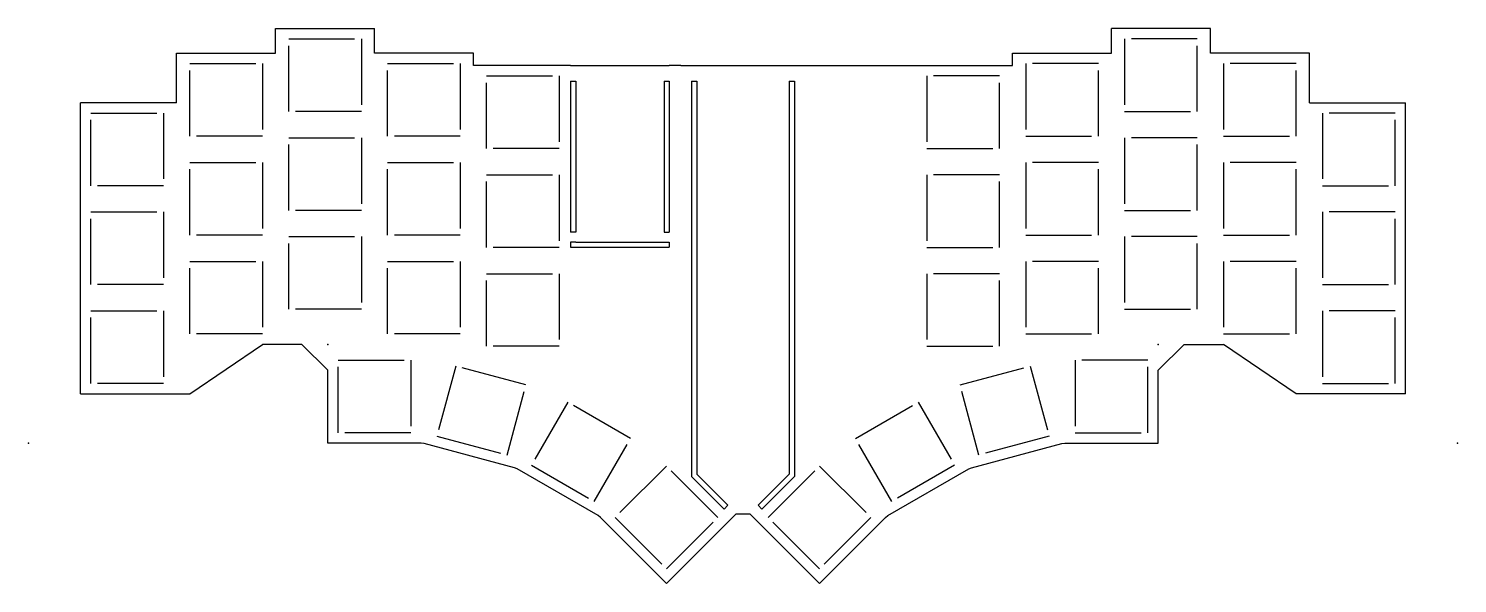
# Model space of a CAD drawing. Header units: millimetres. Extents: x 10 to 285, y 1 to 108.
import ezdxf

# ---------------------------------------------------------------- set-up
doc = ezdxf.new("R2010")
doc.units = ezdxf.units.MM
doc.header["$PDSIZE"] = -1
doc.linetypes.add('CENTERX2', pattern=[20.32, 12.7, -2.54, 2.54, -2.54])

msp = doc.modelspace()

# ---------------------------------------------------------------- linework, layer by layer
at = {"color": 7, "linetype": 'Continuous'}
for p, q in [((57.24, 103.1), (57.24, 107.86)), ((57.24, 107.86), (76.29, 107.86)), ((76.29, 103.1), (76.29, 107.86)), ((237.28, 107.86), (218.23, 107.86)), ((218.23, 103.1), (218.23, 107.86)), ((237.28, 103.1), (237.28, 107.86)), ((38.19, 93.57), (38.19, 103.1)), ((38.19, 103.1), (57.24, 103.1)), ((95.34, 103.1), (76.29, 103.1)), ((95.34, 100.72), (95.34, 103.1)), ((199.18, 103.1), (218.23, 103.1)), ((199.18, 100.72), (199.18, 103.1)), ((256.33, 103.1), (237.28, 103.1)), ((256.33, 93.57), (256.33, 103.1)), ((114.07, 100.72), (95.34, 100.72)), ((114.07, 100.72), (114.07, 100.72)), ((114.07, 100.72), (133.07, 100.72)), ((133.07, 100.72), (133.07, 100.72)), ((135.26, 100.72), (133.07, 100.72)), ((135.26, 100.72), (136.26, 100.72)), ((136.26, 100.72), (158.26, 100.72)), ((158.26, 100.72), (159.26, 100.72)), ((159.26, 100.72), (199.18, 100.72)), ((114.07, 97.73), (115.07, 97.73)), ((114.07, 97.73), (114.07, 68.6)), ((115.07, 97.73), (115.07, 68.6)), ((132.07, 97.73), (133.07, 97.73)), ((132.07, 97.73), (132.07, 68.6)), ((133.07, 97.73), (133.07, 68.6)), ((137.35, 97.73), (138.35, 97.73)), ((137.35, 97.73), (137.35, 21.56)), ((138.35, 97.73), (138.35, 21.98)), ((156.17, 97.73), (157.17, 97.73)), ((156.17, 97.73), (156.17, 21.98)), ((157.17, 97.73), (157.17, 21.56)), ((19.67, 37.47), (19.67, 93.57)), ((38.19, 93.57), (19.67, 93.57)), ((256.33, 93.57), (274.85, 93.57)), ((274.85, 37.47), (274.85, 93.57)), ((115.07, 68.6), (114.07, 68.6)), ((115.07, 66.72), (114.07, 66.72)), ((114.07, 66.72), (114.07, 65.72)), ((115.07, 66.72), (132.07, 66.72)), ((132.07, 68.6), (133.07, 68.6)), ((132.07, 66.72), (133.07, 66.72)), ((133.07, 66.72), (133.07, 65.72)), ((114.07, 65.72), (133.07, 65.72)), ((40.72, 37.47), (54.72, 47)), ((62.29, 47), (54.72, 47)), ((67.29, 42), (62.29, 47)), ((227.22, 42), (232.22, 47)), ((232.22, 47), (239.8, 47)), ((253.8, 37.47), (239.8, 47)), ((67.29, 27.95), (67.29, 42)), ((227.22, 27.95), (227.22, 42)), ((19.67, 37.47), (40.72, 37.47)), ((274.85, 37.47), (253.8, 37.47)), ((85.29, 27.95), (67.29, 27.95)), ((85.86, 27.88), (85.29, 27.95)), ((103.24, 23.22), (85.86, 27.88)), ((191.28, 23.22), (208.66, 27.88)), ((208.66, 27.88), (209.23, 27.95)), ((209.23, 27.95), (227.22, 27.95)), ((103.77, 23), (103.24, 23.22)), ((119.36, 14), (103.77, 23)), ((175.16, 14), (190.75, 23)), ((190.75, 23), (191.28, 23.22)), ((143.64, 15.27), (137.35, 21.56)), ((144.35, 15.98), (138.35, 21.98)), ((150.17, 15.98), (156.17, 21.98)), ((150.88, 15.27), (157.17, 21.56)), ((119.8, 13.65), (119.36, 14)), ((145.97, 14.36), (132.53, 0.93)), ((143.64, 15.27), (144.35, 15.98)), ((145.97, 14.36), (148.55, 14.36)), ((148.55, 14.36), (161.99, 0.93)), ((150.17, 15.98), (150.88, 15.27)), ((174.72, 13.65), (175.16, 14)), ((132.53, 0.93), (119.8, 13.65)), ((161.99, 0.93), (174.72, 13.65))]:
    msp.add_line(p, q, dxfattribs=at)
at = {"color": 7, "linetype": 'CENTERX2'}
for p, q in [((59.77, 105.86), (73.77, 105.86)), ((59.77, 91.86), (59.77, 105.86)), ((73.77, 105.86), (73.77, 91.86)), ((220.75, 105.86), (220.75, 91.86)), ((234.75, 105.86), (220.75, 105.86)), ((234.75, 91.86), (234.75, 105.86)), ((40.72, 101.1), (54.72, 101.1)), ((40.72, 87.1), (40.72, 101.1)), ((54.72, 101.1), (54.72, 87.1)), ((78.82, 101.1), (92.82, 101.1)), ((78.82, 87.1), (78.82, 101.1)), ((92.82, 101.1), (92.82, 87.1)), ((201.7, 101.1), (201.7, 87.1)), ((215.7, 101.1), (201.7, 101.1)), ((215.7, 87.1), (215.7, 101.1)), ((239.8, 101.1), (239.8, 87.1)), ((253.8, 101.1), (239.8, 101.1)), ((253.8, 87.1), (253.8, 101.1)), ((97.87, 98.72), (111.87, 98.72)), ((97.87, 84.72), (97.87, 98.72)), ((111.87, 98.72), (111.87, 84.72)), ((182.65, 98.72), (182.65, 84.72)), ((196.65, 98.72), (182.65, 98.72)), ((196.65, 84.72), (196.65, 98.72)), ((21.67, 91.57), (35.67, 91.57)), ((21.67, 77.57), (21.67, 91.57)), ((35.67, 91.57), (35.67, 77.57)), ((73.77, 91.86), (59.77, 91.86)), ((220.75, 91.86), (234.75, 91.86)), ((258.85, 91.57), (258.85, 77.57)), ((272.85, 91.57), (258.85, 91.57)), ((272.85, 77.57), (272.85, 91.57)), ((54.72, 87.1), (40.72, 87.1)), ((59.77, 86.81), (73.77, 86.81)), ((59.77, 72.81), (59.77, 86.81)), ((73.77, 86.81), (73.77, 72.81)), ((92.82, 87.1), (78.82, 87.1)), ((201.7, 87.1), (215.7, 87.1)), ((220.75, 86.81), (220.75, 72.81)), ((234.75, 86.81), (220.75, 86.81)), ((234.75, 72.81), (234.75, 86.81)), ((239.8, 87.1), (253.8, 87.1)), ((111.87, 84.72), (97.87, 84.72)), ((182.65, 84.72), (196.65, 84.72)), ((40.72, 82.05), (54.72, 82.05)), ((40.72, 68.05), (40.72, 82.05)), ((54.72, 82.05), (54.72, 68.05)), ((78.82, 82.05), (92.82, 82.05)), ((78.82, 68.05), (78.82, 82.05)), ((92.82, 82.05), (92.82, 68.05)), ((201.7, 82.05), (201.7, 68.05)), ((215.7, 82.05), (201.7, 82.05)), ((215.7, 68.05), (215.7, 82.05)), ((239.8, 82.05), (239.8, 68.05)), ((253.8, 82.05), (239.8, 82.05)), ((253.8, 68.05), (253.8, 82.05)), ((35.67, 77.57), (21.67, 77.57)), ((97.87, 79.67), (111.87, 79.67)), ((97.87, 65.67), (97.87, 79.67)), ((111.87, 79.67), (111.87, 65.67)), ((182.65, 79.67), (182.65, 65.67)), ((196.65, 79.67), (182.65, 79.67)), ((196.65, 65.67), (196.65, 79.67)), ((258.85, 77.57), (272.85, 77.57)), ((21.67, 72.52), (35.67, 72.52)), ((21.67, 58.52), (21.67, 72.52)), ((35.67, 72.52), (35.67, 58.52)), ((73.77, 72.81), (59.77, 72.81)), ((220.75, 72.81), (234.75, 72.81)), ((258.85, 72.52), (258.85, 58.52)), ((272.85, 72.52), (258.85, 72.52)), ((272.85, 58.52), (272.85, 72.52)), ((54.72, 68.05), (40.72, 68.05)), ((59.77, 67.76), (73.77, 67.76)), ((59.77, 53.76), (59.77, 67.76)), ((73.77, 67.76), (73.77, 53.76)), ((92.82, 68.05), (78.82, 68.05)), ((201.7, 68.05), (215.7, 68.05)), ((220.75, 67.76), (220.75, 53.76)), ((234.75, 67.76), (220.75, 67.76)), ((234.75, 53.76), (234.75, 67.76)), ((239.8, 68.05), (253.8, 68.05)), ((111.87, 65.67), (97.87, 65.67)), ((182.65, 65.67), (196.65, 65.67)), ((40.72, 63), (54.72, 63)), ((40.72, 49), (40.72, 63)), ((54.72, 63), (54.72, 49)), ((78.82, 63), (92.82, 63)), ((78.82, 49), (78.82, 63)), ((92.82, 63), (92.82, 49)), ((97.87, 60.62), (111.87, 60.62)), ((97.87, 46.62), (97.87, 60.62)), ((111.87, 60.62), (111.87, 46.62)), ((182.65, 60.62), (182.65, 46.62)), ((196.65, 60.62), (182.65, 60.62)), ((196.65, 46.62), (196.65, 60.62)), ((201.7, 63), (201.7, 49)), ((215.7, 63), (201.7, 63)), ((215.7, 49), (215.7, 63)), ((239.8, 63), (239.8, 49)), ((253.8, 63), (239.8, 63)), ((253.8, 49), (253.8, 63)), ((35.67, 58.52), (21.67, 58.52)), ((258.85, 58.52), (272.85, 58.52)), ((21.67, 53.47), (35.67, 53.47)), ((21.67, 39.47), (21.67, 53.47)), ((35.67, 53.47), (35.67, 39.47)), ((73.77, 53.76), (59.77, 53.76)), ((220.75, 53.76), (234.75, 53.76)), ((258.85, 53.47), (258.85, 39.47)), ((272.85, 53.47), (258.85, 53.47)), ((272.85, 39.47), (272.85, 53.47)), ((54.72, 49), (40.72, 49)), ((92.82, 49), (78.82, 49)), ((201.7, 49), (215.7, 49)), ((239.8, 49), (253.8, 49)), ((111.87, 46.62), (97.87, 46.62)), ((182.65, 46.62), (196.65, 46.62)), ((69.29, 43.95), (83.29, 43.95)), ((69.29, 29.95), (69.29, 43.95)), ((83.29, 43.95), (83.29, 29.95)), ((91.93, 42.81), (88.31, 29.29)), ((105.45, 39.19), (91.93, 42.81)), ((189.07, 39.19), (202.59, 42.81)), ((202.59, 42.81), (206.21, 29.29)), ((211.23, 43.95), (211.23, 29.95)), ((225.22, 43.95), (211.23, 43.95)), ((225.22, 29.95), (225.22, 43.95)), ((35.67, 39.47), (21.67, 39.47)), ((101.83, 25.67), (105.45, 39.19)), ((192.69, 25.67), (189.07, 39.19)), ((258.85, 39.47), (272.85, 39.47)), ((113.5, 35.85), (106.5, 23.73)), ((125.62, 28.86), (113.5, 35.85)), ((168.9, 28.86), (181.02, 35.85)), ((181.02, 35.85), (188.02, 23.73)), ((83.29, 29.95), (69.29, 29.95)), ((88.31, 29.29), (101.83, 25.67)), ((118.62, 16.73), (125.62, 28.86)), ((175.9, 16.73), (168.9, 28.86)), ((206.21, 29.29), (192.69, 25.67)), ((211.23, 29.95), (225.22, 29.95)), ((106.5, 23.73), (118.62, 16.73)), ((132.53, 23.55), (122.63, 13.65)), ((142.43, 13.65), (132.53, 23.55)), ((152.09, 13.65), (161.99, 23.55)), ((161.99, 23.55), (171.89, 13.65)), ((188.02, 23.73), (175.9, 16.73)), ((122.63, 13.65), (132.53, 3.75)), ((132.53, 3.75), (142.43, 13.65)), ((161.99, 3.75), (152.09, 13.65)), ((171.89, 13.65), (161.99, 3.75))]:
    msp.add_line(p, q, dxfattribs=at)
at = {"color": 7, "linetype": 'Continuous'}
for p in [(67.29, 47), (227.22, 47), (9.67, 27.95), (284.85, 27.95)]:
    msp.add_point(p, dxfattribs=at)

doc.saveas('drawing.dxf')
